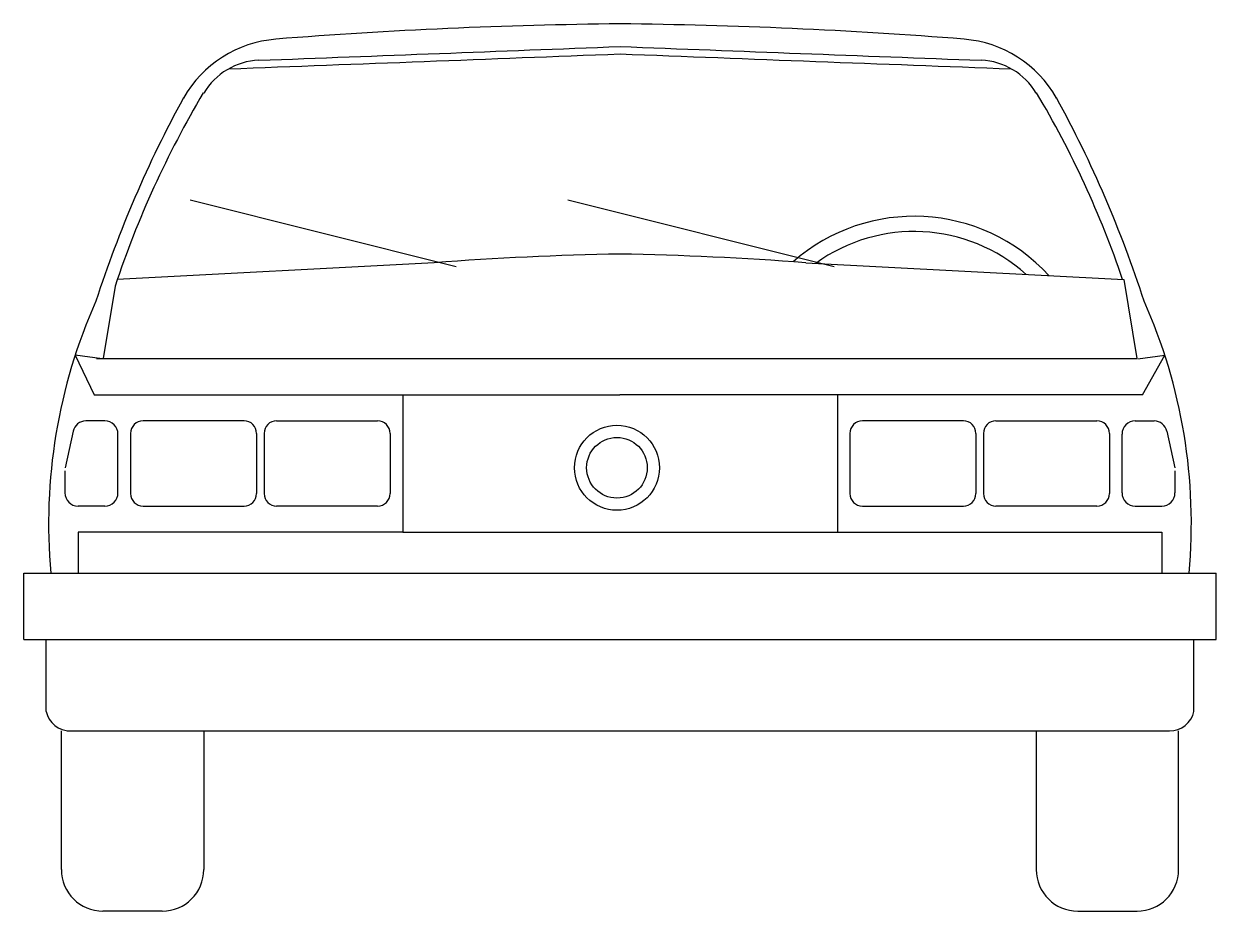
# Model space of a CAD drawing. Extents: x 36.39 to 38.21, y 15.95 to 17.3.
import ezdxf

# ---------------------------------------------------------------- set-up
doc = ezdxf.new("R2010")
doc.units = 0
doc.header["$MEASUREMENT"] = 0
doc.layers.add('01', color=1, linetype='CONTINUOUS')
doc.layers.add('02', color=2, linetype='CONTINUOUS')

msp = doc.modelspace()

# ---------------------------------------------------------------- linework, layer by layer
at = {"layer": '01'}
for p, q in [((37.0536, 16.9325), (36.6472, 17.0341)), ((37.6307, 16.9325), (37.2243, 17.0341)), ((37.0201, 16.9384), (36.536, 16.913)), ((37.5876, 16.9384), (38.0734, 16.9129)), ((36.5327, 16.9029), (36.5146, 16.7926)), ((38.0734, 16.9129), (38.093, 16.7926)), ((36.517, 16.6971), (36.488, 16.6971)), ((36.7296, 16.6971), (36.5754, 16.6971)), ((36.7793, 16.6971), (36.9335, 16.6971)), ((37.8283, 16.6971), (37.6741, 16.6971)), ((37.8781, 16.6971), (38.0323, 16.6971)), ((38.0906, 16.6971), (38.1196, 16.6971)), ((36.4685, 16.6813), (36.4566, 16.6253)), ((36.537, 16.5871), (36.537, 16.6771)), ((36.5563, 16.6781), (36.5563, 16.5862)), ((36.7486, 16.6781), (36.7486, 16.5862)), ((36.7603, 16.6781), (36.7603, 16.5862)), ((36.9526, 16.6781), (36.9526, 16.5862)), ((37.6551, 16.6781), (37.6551, 16.5862)), ((37.8474, 16.6781), (37.8474, 16.5862)), ((37.859, 16.6781), (37.859, 16.5862)), ((38.0513, 16.6781), (38.0513, 16.5862)), ((38.0706, 16.5871), (38.0706, 16.6771)), ((38.1392, 16.6813), (38.1511, 16.6253)), ((36.4561, 16.6211), (36.4561, 16.5871)), ((38.1515, 16.6211), (38.1515, 16.5871)), ((36.517, 16.5671), (36.4761, 16.5671)), ((36.5754, 16.5671), (36.7296, 16.5671)), ((36.9335, 16.5671), (36.7793, 16.5671)), ((37.6741, 16.5671), (37.8283, 16.5671)), ((38.0323, 16.5671), (37.8781, 16.5671)), ((38.0906, 16.5671), (38.1315, 16.5671))]:
    msp.add_line(p, q, dxfattribs=at)
for radius in [0.0649, 0.0463]:
    msp.add_circle((37.2992, 16.6256), radius, dxfattribs=at)
for centre, radius, start, end in [((16.3027, 560.4417), 543.5788, 272.15597, 272.214173), ((58.305, 560.4417), 543.5788, 267.785827, 267.84403), ((36.7559, 17.1461), 0.1016, 92.1583, 149.6553), ((16.3027, 560.4304), 543.5788, 272.151106, 272.214173), ((58.305, 560.4304), 543.5788, 267.785827, 267.848894), ((37.8518, 17.1461), 0.1016, 30.3447, 87.8417), ((37.9582, 16.4299), 1.502, 149.2485, 161.6434), ((36.6494, 16.4299), 1.502, 18.7616, 30.7515), ((37.753, 16.7296), 0.2799, 42.5393, 131.317), ((37.753, 16.7296), 0.2566, 48.1322, 125.8531), ((37.38, 12.2897), 4.6627, 90.9364, 94.4278), ((37.2276, 12.2897), 4.6627, 85.5722, 89.0636), ((36.488, 16.6771), 0.02, 90, 168.0028), ((36.517, 16.6771), 0.02, 0, 90), ((36.5754, 16.6781), 0.0191, 90, 180), ((36.7296, 16.6781), 0.0191, 0, 90), ((36.7793, 16.6781), 0.0191, 90, 180), ((36.9335, 16.6781), 0.0191, 0, 90), ((37.6741, 16.6781), 0.0191, 90, 180), ((37.8283, 16.6781), 0.0191, 0, 90), ((37.8781, 16.6781), 0.0191, 90, 180), ((38.0323, 16.6781), 0.0191, 0, 90), ((38.0906, 16.6771), 0.02, 90, 180), ((38.1196, 16.6771), 0.02, 11.9972, 90), ((36.4761, 16.5871), 0.02, 180, 270), ((36.517, 16.5871), 0.02, 270, 0), ((36.5754, 16.5862), 0.0191, 180, 270), ((36.7296, 16.5862), 0.0191, 270, 0), ((36.7793, 16.5862), 0.0191, 180, 270), ((36.9335, 16.5862), 0.0191, 270, 0), ((37.6741, 16.5862), 0.0191, 180, 270), ((37.8283, 16.5862), 0.0191, 270, 0), ((37.8781, 16.5862), 0.0191, 180, 270), ((38.0323, 16.5862), 0.0191, 270, 0), ((38.0906, 16.5871), 0.02, 180, 270), ((38.1315, 16.5871), 0.02, 270, 0)]:
    msp.add_arc(centre, radius, start, end, dxfattribs=at)
at = {"layer": '02'}
for p, q in [((36.5131, 16.7921), (36.4716, 16.7973)), ((36.4716, 16.7973), (36.5008, 16.737)), ((36.504, 16.7926), (38.093, 16.7926)), ((38.0946, 16.7921), (38.1361, 16.7973)), ((38.1021, 16.737), (38.1361, 16.7973)), ((36.5008, 16.737), (36.9719, 16.737)), ((36.9719, 16.737), (37.3038, 16.737)), ((36.9719, 16.737), (36.9719, 16.5272)), ((37.6358, 16.737), (37.3038, 16.737)), ((37.6358, 16.737), (37.6358, 16.5272)), ((38.1021, 16.737), (37.6358, 16.737)), ((36.4761, 16.5272), (36.4761, 16.4647)), ((36.9719, 16.5272), (36.4761, 16.5272)), ((36.9719, 16.5272), (37.6358, 16.5272)), ((37.6358, 16.5272), (38.1315, 16.5272)), ((38.1315, 16.5272), (38.1315, 16.4647)), ((36.3933, 16.3636), (36.3933, 16.4647)), ((36.3933, 16.4647), (38.2144, 16.4647)), ((38.2144, 16.3636), (38.2144, 16.4647)), ((36.3933, 16.3636), (38.2144, 16.3636)), ((36.4272, 16.2536), (36.4272, 16.364)), ((38.1805, 16.2536), (38.1805, 16.364)), ((36.4506, 16.0121), (36.4506, 16.2237)), ((36.4594, 16.2237), (38.1433, 16.2237)), ((36.6681, 16.2237), (36.6681, 16.0121)), ((37.9396, 16.2237), (37.9396, 16.0121)), ((38.157, 16.0121), (38.157, 16.2237)), ((36.6046, 15.9486), (36.5141, 15.9486)), ((38.0031, 15.9486), (38.0935, 15.9486))]:
    msp.add_line(p, q, dxfattribs=at)
for centre, radius, start, end in [((37.38, 9.6561), 7.6476, 90.5709, 94.51299), ((37.2276, 9.6561), 7.6476, 85.48701, 89.4291), ((36.7918, 17.1024), 0.1778, 94.3523, 150.4523), ((37.8159, 17.1024), 0.1778, 29.5477, 85.6477), ((38.2258, 16.3222), 1.8105, 151.3521, 162.0542), ((36.3819, 16.3222), 1.8105, 17.9458, 28.6479), ((37.2612, 16.5413), 0.8301, 155.9156, 185.2936), ((37.3464, 16.5413), 0.8301, 354.7064, 24.0844), ((36.4644, 16.2618), 0.0381, 192.4074, 270), ((38.1433, 16.2618), 0.0381, 270, 347.5926), ((36.5141, 16.0121), 0.0635, 180, 270), ((36.6046, 16.0121), 0.0635, 270, 360), ((38.0031, 16.0121), 0.0635, 180, 270), ((38.0935, 16.0121), 0.0635, 270, 0)]:
    msp.add_arc(centre, radius, start, end, dxfattribs=at)

doc.saveas('drawing.dxf')
